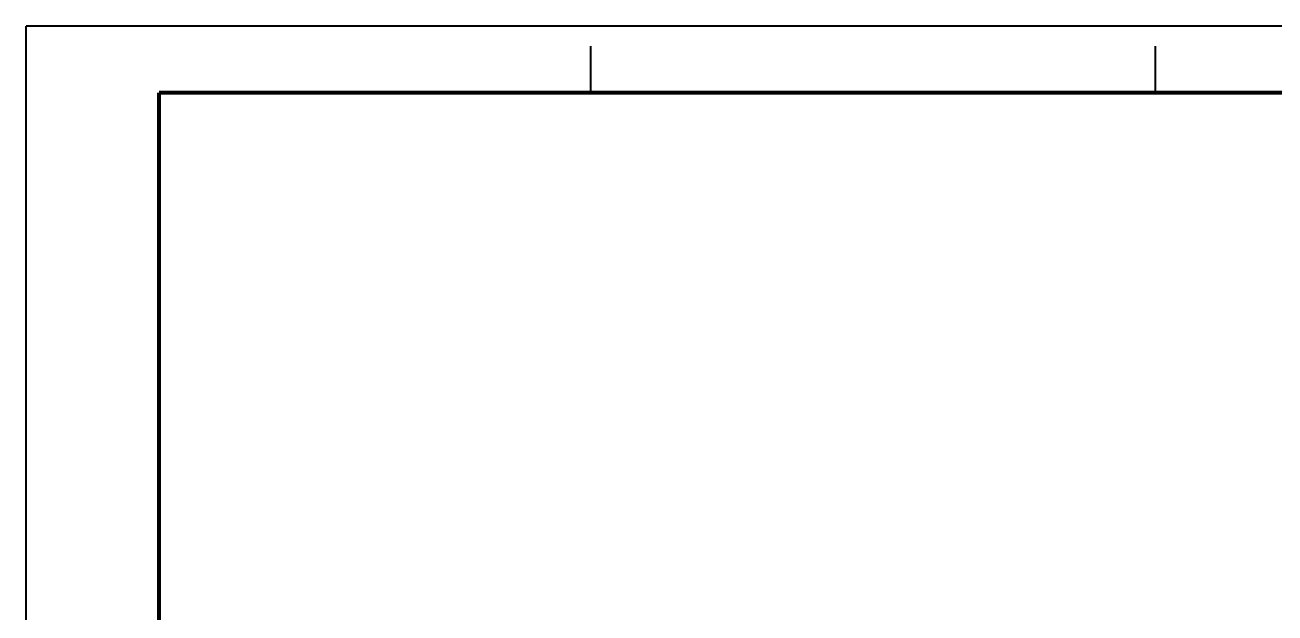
# Model space of a CAD drawing. Extents: x -120 to 744, y -342 to 217.
# Drawn here: x -120.2 to 118.8, y 104.5 to 216.8 of the extents above; entities that cross this region are included whole.
import ezdxf

# ---------------------------------------------------------------- set-up
doc = ezdxf.new("R2010")
doc.units = 0
doc.layers.add('DF_OUTLINE', color=85, linetype='CONTINUOUS')

msp = doc.modelspace()

# ---------------------------------------------------------------- linework, layer by layer
at = {"layer": 'DF_OUTLINE'}
for points, const_width in [([(-119.962371, -342.209018), (-119.962371, 216.590982)], 0.381), ([(-119.962371, 216.590982), (743.637629, 216.590982)], 0.381), ([(-12.012371, 203.890982), (-12.012371, 212.780982)], 0.381), ([(95.937629, 203.890982), (95.937629, 212.780982)], 0.381), ([(718.237629, 203.890982), (-94.562371, 203.890982)], 0.762), ([(-94.562371, 203.890982), (-94.562371, -329.509018)], 0.762)]:
    msp.add_lwpolyline(points, dxfattribs=dict(at, const_width=const_width))

doc.saveas('drawing.dxf')
